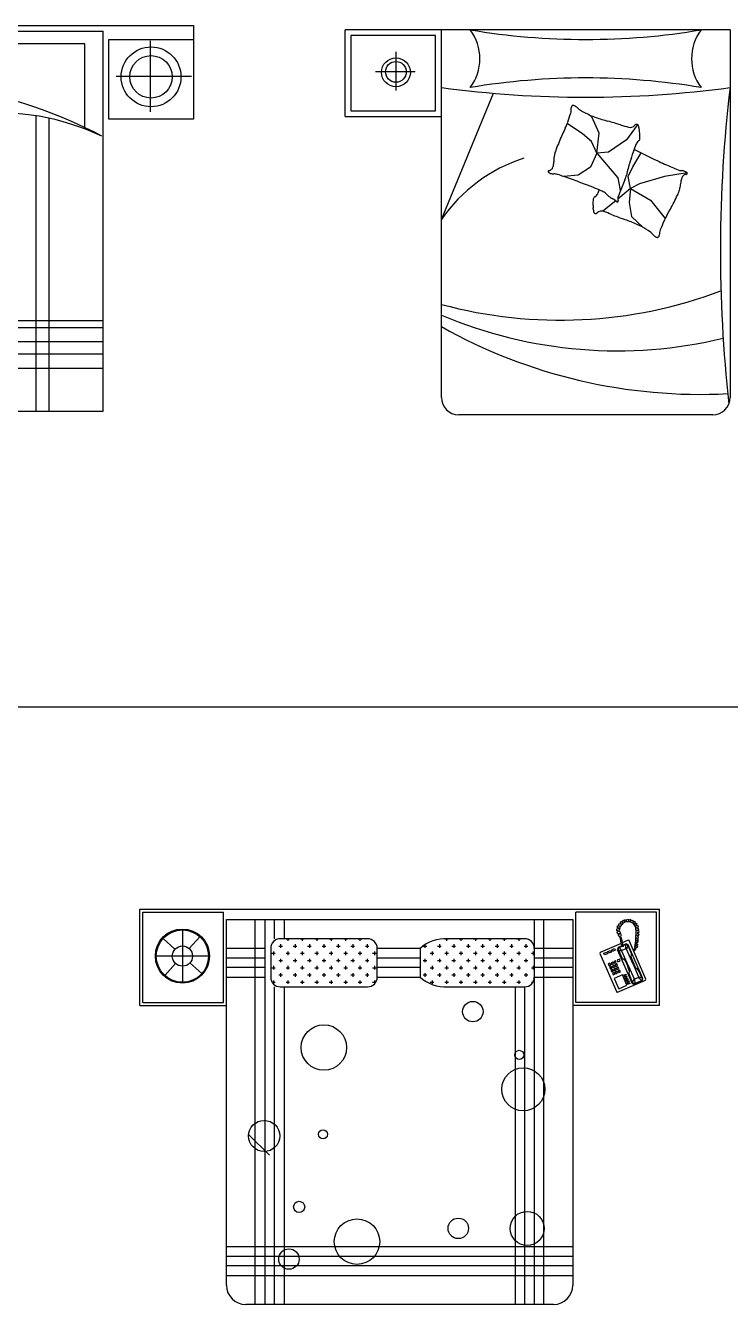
# Model space of a CAD drawing. Header units: inches. Extents: x 10.6 to 53.1, y 14.5 to 39.3.
# Drawn here: x 38.91 to 42.57, y 20.12 to 26.76 of the extents above; entities that cross this region are included whole.
import ezdxf

# ---------------------------------------------------------------- set-up
doc = ezdxf.new("R2010")
doc.units = ezdxf.units.IN
doc.header["$MEASUREMENT"] = 0
for name, color, linetype in [('02', 2, 'Continuous'), ('1', 1, 'Continuous'), ('4', 4, 'Continuous'), ('8', 8, 'Continuous')]:
    doc.layers.add(name, color=color, linetype=linetype)

msp = doc.modelspace()

# ---------------------------------------------------------------- hatches: boundary and pattern name
at = {"layer": '8'}
h = msp.add_hatch(dxfattribs=at)
h.set_pattern_fill('CROSS', color=256, scale=0.15, angle=360, style=0)
h.set_pattern_definition([(360, (23.801512, 40.57902), (0.0375, -0.0375), [0.01875, -0.05625]), (270, (23.810887, 40.588396), (-0.0375, -0.0375), [0.01875, -0.05625])])
h.paths.add_polyline_path([(40.7381, 21.8173), (40.7381, 21.9673, 0.414214), (40.6881, 22.0173), (40.2345, 22.0173, 0.414214), (40.1845, 21.9673), (40.1845, 21.8173, 0.414214), (40.2345, 21.7673), (40.6881, 21.7673, 0.414214)])
h.paths.add_polyline_path([(41.1045, 22.0173, 0.19223), (40.9605, 21.9673), (40.9605, 21.8173, 0.19223), (41.1045, 21.7673), (41.5045, 21.7673, 0.414214), (41.5545, 21.8173), (41.5545, 21.9673, 0.414214), (41.5045, 22.0173)])

# ---------------------------------------------------------------- linework, layer by layer
at = {"layer": '02'}
for p, q in [((37.344, 26.7615), (39.7828, 26.7615)), ((37.8134, 26.7325), (39.3134, 26.7325)), ((39.3134, 24.7583), (39.3134, 26.7325)), ((39.7828, 26.7615), (39.7828, 26.2752)), ((40.5715, 26.2894), (40.5715, 26.7394)), ((42.5715, 26.7394), (40.5715, 26.7394)), ((41.0715, 24.8294), (41.0715, 26.7394)), ((42.5715, 26.7394), (42.5715, 24.8294)), ((39.3428, 26.6895), (39.7828, 26.6895)), ((39.3428, 26.2752), (39.3428, 26.6895)), ((40.6015, 26.7094), (40.6015, 26.3194)), ((41.0415, 26.7094), (40.6015, 26.7094)), ((41.0415, 26.3194), (41.0415, 26.7094)), ((40.8353, 26.6251), (40.8353, 26.4243)), ((40.9345, 26.5211), (40.729, 26.5211)), ((41.0715, 25.7536), (41.3419, 26.4098)), ((40.6015, 26.3194), (41.0415, 26.3194)), ((39.7828, 26.2752), (39.3428, 26.2752)), ((40.5715, 26.2894), (41.0715, 26.2894)), ((41.73, 26.2499), (41.7239, 26.2478)), ((41.8049, 26.1997), (41.73, 26.2499)), ((41.8537, 26.2866), (41.8358, 26.2995)), ((41.8918, 26.2026), (41.8537, 26.2866)), ((41.852, 26.1589), (41.8049, 26.1997)), ((41.8787, 26.0989), (41.8918, 26.2026)), ((42.0891, 26.2442), (42.0335, 26.1682)), ((41.8787, 26.0989), (41.852, 26.1589)), ((42.0335, 26.1682), (41.9402, 26.1046)), ((41.8787, 26.0989), (41.8472, 26.0255)), ((41.9402, 26.1046), (41.8787, 26.0989)), ((41.8787, 26.0989), (41.9882, 25.9701)), ((42.0658, 26.0271), (42.1085, 26.0975)), ((41.782, 25.9845), (41.7078, 25.9772)), ((41.8472, 26.0255), (41.782, 25.9845)), ((42.0428, 25.9772), (42.0658, 26.0271)), ((42.3482, 25.9957), (42.2313, 25.9774)), ((42.0543, 25.9142), (41.9877, 25.8601)), ((41.9882, 25.9701), (41.9982, 25.9153)), ((41.9982, 25.9153), (42.0007, 25.9021)), ((42.0249, 25.9597), (42.0047, 25.9085)), ((42.0543, 25.9142), (42.0428, 25.9772)), ((42.0543, 25.9142), (42.047, 25.8419)), ((42.1006, 25.9392), (42.0543, 25.9142)), ((42.0543, 25.9142), (42.1581, 25.8544)), ((42.2313, 25.9774), (42.1006, 25.9392)), ((41.9773, 25.8516), (41.9103, 25.7972)), ((42.0047, 25.9085), (41.9891, 25.869)), ((42.1581, 25.8544), (42.2341, 25.759)), ((42.047, 25.8419), (42.06, 25.7701)), ((42.06, 25.7701), (42.1207, 25.7119)), ((37.8134, 24.7583), (39.3134, 24.7583)), ((42.4815, 24.7394), (41.1615, 24.7394)), ((39.5045, 22.1711), (42.2045, 22.1711)), ((39.5045, 21.6711), (39.5045, 22.1711)), ((39.5195, 21.6861), (39.5195, 22.1561)), ((39.5195, 22.1561), (39.9395, 22.1561)), ((39.9395, 21.6861), (39.9395, 22.1561)), ((41.7695, 21.6861), (41.7695, 22.1561)), ((42.1895, 22.1561), (41.7695, 22.1561)), ((42.1895, 21.6861), (42.1895, 22.1561)), ((42.2045, 21.6711), (42.2045, 22.1711)), ((39.7257, 22.0629), (39.7257, 21.7914)), ((39.9545, 22.1173), (41.7545, 22.1173)), ((39.9545, 20.2173), (39.9545, 22.1173)), ((41.7545, 22.1173), (41.7545, 20.2173)), ((39.6867, 21.9624), (39.6251, 22.0183)), ((39.761, 21.9661), (39.8169, 22.0277)), ((40.6941, 22.017), (40.2285, 22.017)), ((40.6366, 22.017), (40.6362, 22.0173)), ((41.5104, 22.017), (41.0985, 22.017)), ((39.8614, 21.9271), (39.5899, 21.9271)), ((39.6904, 21.8882), (39.6345, 21.8266)), ((39.7646, 21.8918), (39.8262, 21.836)), ((39.5045, 21.6711), (39.9545, 21.6711)), ((39.5195, 21.6861), (39.9395, 21.6861)), ((42.2045, 21.6711), (41.7545, 21.6711)), ((42.1895, 21.6861), (41.7695, 21.6861)), ((40.1779, 20.892), (40.0698, 21.0001)), ((41.6045, 20.7654), (41.6029, 20.767)), ((41.6545, 20.1173), (40.0545, 20.1173))]:
    msp.add_line(p, q, dxfattribs=at)
for points in [[(40.1045, 20.1173), (40.1045, 22.1173)], [(40.1545, 22.1173), (40.1545, 20.1173)], [(40.2045, 22.0173), (40.2045, 22.1173)], [(40.2545, 22.1173), (40.2545, 22.0173)], [(41.5545, 22.1173), (41.5545, 20.1173)], [(41.6045, 20.1173), (41.6045, 22.1173)], [(40.1545, 21.9673), (39.9545, 21.9673)], [(40.9605, 21.9673), (40.7381, 21.9673)], [(41.7545, 21.9673), (41.5545, 21.9673)], [(39.9545, 21.9173), (40.1545, 21.9173)], [(40.1545, 21.8673), (39.9545, 21.8673)], [(40.7381, 21.9173), (40.9605, 21.9173)], [(40.9605, 21.8673), (40.7381, 21.8673)], [(41.5545, 21.9173), (41.7545, 21.9173)], [(41.7545, 21.8673), (41.5545, 21.8673)], [(39.9545, 21.8173), (40.1545, 21.8173)], [(40.7381, 21.8173), (40.9605, 21.8173)], [(41.5545, 21.8173), (41.7545, 21.8173)], [(40.2045, 20.1173), (40.2045, 21.7673)], [(40.2545, 21.7673), (40.2545, 20.1173)], [(41.4545, 21.7673), (41.4545, 20.1173)], [(41.5045, 20.1173), (41.5045, 21.7673)], [(41.7545, 20.4173), (39.9545, 20.4173)], [(39.9545, 20.3673), (41.7545, 20.3673)], [(41.7545, 20.3173), (39.9545, 20.3173)], [(39.9545, 20.2673), (41.7545, 20.2673)]]:
    msp.add_lwpolyline(points, dxfattribs=at)
for centre, radius in [((40.8353, 26.5186), 0.075), ((40.8353, 26.5211), 0.054), ((39.7257, 21.9271), 0.1407), ((39.7257, 21.9271), 0.1357), ((39.7257, 21.9271), 0.0525), ((41.2349, 21.6385), 0.053), ((40.4609, 21.452), 0.118), ((41.4759, 21.414), 0.0235), ((41.4969, 21.235), 0.112), ((40.1504, 20.9925), 0.081), ((40.4564, 21.0015), 0.0235), ((40.3324, 20.624), 0.029), ((41.5174, 20.512), 0.0885), ((40.6329, 20.4435), 0.118), ((41.1594, 20.5125), 0.053), ((40.2794, 20.353), 0.053)]:
    msp.add_circle(centre, radius, dxfattribs=at)
for centre, radius, start, end in [((41.8215, 30.3144), 3.625, 260.47272, 279.52728), ((41.0215, 26.5894), 0.25, 323.1301, 36.8699), ((42.6215, 26.5894), 0.25, 143.1301, 216.8699), ((41.8215, 22.8644), 3.625, 80.47272, 99.52728), ((41.8215, 32.0394), 5.65, 262.37185, 277.62815), ((49.7715, 25.5894), 7.25, 173.26708, 186.28318), ((41.6782, 26.3265), 0.0684, 342.55299, 5.71117), ((41.7614, 26.3348), 0.0152, 135.25845, 185.71117), ((41.7543, 26.3418), 0.00525, 77.91155, 135.25845), ((41.7458, 26.3019), 0.0461, 59.26004, 77.91155), ((41.7416, 26.2949), 0.0542, 42.83169, 59.26004), ((41.8232, 26.3705), 0.057, 222.83169, 238.84503), ((41.9951, 26.6548), 0.3892, 238.84503, 246.96844), ((41.2696, 26.4412), 0.4938, 334.4567, 336.92793), ((41.5741, 26.3115), 0.1627, 336.92793, 341.39296), ((39.4446, 27.0285), 2.4097, 341.39296, 342.55299), ((42.0636, 26.8161), 0.5646, 246.96844, 253.71189), ((43.3877, 31.3474), 5.2853, 253.71189, 254.06803), ((40.4206, 20.9534), 5.5239, 73.71967, 74.06803), ((41.4574, 24.5037), 1.8253, 72.63446, 73.71967), ((42.8391, 28.9218), 2.8038, 252.63446, 253.51005), ((42.0859, 26.2359), 0.0115, 7.4062, 139.4653), ((43.3545, 25.4537), 1.8133, 155.87824, 158.45529), ((43.0613, 25.585), 1.492, 154.4567, 155.87824), ((42.0524, 26.2645), 0.0325, 253.51005, 319.4653), ((42.0347, 26.2292), 0.0631, 2.09241, 7.4062), ((42.1387, 26.233), 0.0409, 182.09241, 188.69107), ((42.4405, 26.2792), 0.3463, 188.69107, 190.00351), ((41.5107, 26.1151), 0.5979, 9.00472, 10.00351), ((41.9067, 26.1779), 0.197, 2.69737, 9.00472), ((42.0334, 26.1839), 0.0701, 352.11338, 2.69737), ((41.8334, 26.0543), 0.1779, 158.45529, 166.68918), ((42.9299, 25.8119), 0.9102, 158.63603, 161.27266), ((42.1306, 26.2074), 0.1055, 236.95643, 242.82828), ((42.1209, 26.1284), 0.0415, 128.17063, 158.63603), ((43.3826, 28.6464), 2.8471, 242.82828, 245.30343), ((42.0826, 26.1771), 0.0205, 308.17063, 352.11338), ((41.7559, 25.2816), 0.8313, 107.95911, 145.40306), ((41.3412, 26.0981), 0.3187, 347.43362, 351.52132), ((41.4827, 26.077), 0.1756, 351.52132, 0.31616), ((41.7316, 26.0783), 0.0733, 166.68918, 180.31616), ((43.4087, 25.6455), 1.417, 163.30816, 166.15578), ((43.5141, 25.6138), 1.5271, 161.27266, 163.30816), ((44.1198, 30.2496), 4.6117, 245.30343, 246.34848), ((41.6316, 26.0028), 0.0057, 87.19487, 226.60481), ((41.6492, 26.0239), 0.0319, 226.66733, 250.9609), ((41.6325, 26.0213), 0.0128, 267.19487, 310.2083), ((41.6566, 26.0452), 0.0544, 250.9609, 269.20108), ((41.5957, 26.0649), 0.0698, 310.2083, 317.88707), ((41.6372, 26.0273), 0.0138, 317.88707, 335.1866), ((41.6174, 26.0365), 0.0356, 335.1866, 347.43362), ((41.6548, 25.9191), 0.0717, 73.32261, 89.20108), ((41.4579, 25.2618), 0.7578, 70.74436, 73.32261), ((41.8445, 26.031), 0.194, 338.45529, 346.15578), ((42.5737, 26.7194), 0.7578, 246.34848, 248.92673), ((42.327, 26.0792), 0.0717, 248.92673, 264.8052), ((42.3156, 25.9536), 0.0544, 66.56502, 84.8052), ((42.3363, 25.9699), 0.0138, 133.49119, 150.79072), ((42.3748, 25.9293), 0.0698, 125.81242, 133.49119), ((42.3415, 25.9755), 0.0128, 82.79899, 125.81242), ((42.3246, 25.9743), 0.0319, 42.27145, 66.56502), ((42.3438, 25.9939), 0.0057, 262.79899, 42.21637), ((40.1869, 21.6235), 4.6117, 69.69931, 70.74436), ((40.7992, 23.2785), 2.8471, 67.22416, 69.69931), ((42.2382, 25.9263), 0.0733, 342.2933, 355.92028), ((42.4865, 25.9086), 0.1756, 167.12544, 175.92028), ((42.626, 25.8767), 0.3187, 163.03774, 167.12544), ((42.3553, 25.9593), 0.0356, 150.79072, 163.03774), ((42.0561, 25.8404), 0.197, 178.30148, 184.60884), ((41.9292, 25.8442), 0.0701, 167.7175, 178.30148), ((41.8807, 25.8548), 0.0205, 123.77475, 167.7175), ((41.8463, 25.9062), 0.0415, 303.77475, 334.24015), ((41.0639, 26.2838), 0.9102, 334.24015, 335.5646), ((41.8605, 25.8063), 0.1055, 54.34138, 67.22416), ((41.887, 25.8433), 0.0601, 41.70798, 54.34138), ((41.98, 25.9261), 0.0645, 221.70798, 233.89817), ((42.0377, 26.0052), 0.1624, 233.89817, 241.10051), ((41.8737, 25.7081), 0.177, 54.20205, 61.10051), ((41.9592, 25.8267), 0.0307, 41.96049, 54.20205), ((41.9883, 25.8528), 0.00833, 221.96049, 245.59974), ((41.9866, 25.8491), 0.00422, 245.59974, 29.03307), ((42.0085, 25.8613), 0.0209, 158.45529, 209.03307), ((40.668, 26.6735), 1.8133, 331.48235, 334.05941), ((42.1386, 25.9581), 0.1779, 334.05941, 342.2933), ((42.4557, 25.8727), 0.5979, 184.60884, 185.60763), ((41.516, 25.7804), 0.3463, 4.29519, 5.60763), ((41.8205, 25.8033), 0.0409, 357.69653, 4.29519), ((41.9244, 25.7991), 0.0631, 177.69653, 183.01031), ((41.873, 25.7964), 0.0115, 183.01031, 315.06942), ((41.9041, 25.7653), 0.0325, 69.11417, 135.06942), ((40.9161, 23.1761), 2.8038, 68.23858, 69.11417), ((42.6323, 27.4753), 1.8253, 248.23858, 249.32379), ((40.9503, 26.5201), 1.492, 330.06081, 331.48235), ((43.9382, 30.9357), 5.5239, 249.32379, 249.67215), ((40.1832, 20.7996), 5.2853, 69.31601, 69.67215), ((41.8506, 25.2161), 0.5646, 62.57256, 69.31601), ((41.9314, 25.3717), 0.3892, 54.44915, 62.57256), ((44.4457, 24.8036), 2.4097, 156.99708, 158.15711), ((42.3774, 25.6817), 0.1627, 152.53205, 156.99708), ((42.6711, 25.529), 0.4938, 150.06081, 152.53205), ((42.1246, 25.642), 0.057, 38.43581, 54.44915), ((42.2117, 25.7112), 0.0542, 218.43581, 234.86416), ((42.207, 25.7045), 0.0461, 234.86416, 253.51567), ((42.1954, 25.6654), 0.00525, 253.51567, 310.86257), ((42.1889, 25.6729), 0.0152, 310.86257, 1.31528), ((42.2724, 25.6748), 0.0684, 158.15711, 181.31528), ((41.6891, 27.597), 2.366, 254.86971, 290.676), ((41.985, 27.4115), 2.3397, 247.01866, 283.61151), ((42.4178, 27.5977), 2.7522, 240.716, 272.95058), ((41.1615, 24.8294), 0.09, 180, 270), ((42.4815, 24.8294), 0.09, 270, 0), ((40.0545, 20.2173), 0.1, 180, 270), ((41.6545, 20.2173), 0.1, 270, 0)]:
    msp.add_arc(centre, radius, start, end, dxfattribs=at)
at = {"layer": '1'}
msp.add_line((32.4498, 23.2217), (52.776, 23.2217), dxfattribs=at)
at = {"layer": '4'}
for p, q in [((39.2183, 26.6664), (37.9157, 26.6664)), ((39.2183, 26.2315), (39.2183, 26.6664)), ((39.5581, 26.6825), (39.5581, 26.3126)), ((39.7727, 26.4961), (39.3817, 26.4961)), ((38.9661, 24.7583), (38.9661, 26.2927)), ((39.0335, 24.7583), (39.0335, 26.28)), ((37.8134, 25.2297), (39.3134, 25.2297)), ((37.8134, 25.1926), (39.3134, 25.1926)), ((37.8134, 25.1207), (39.3134, 25.1207)), ((37.8134, 25.0556), (39.3134, 25.0556)), ((37.8134, 24.9813), (39.3134, 24.9813)), ((41.9825, 22.0603), (41.9833, 22.0687)), ((41.9935, 22.0574), (41.9825, 22.0603)), ((41.9833, 22.0687), (41.9929, 22.0708)), ((41.9852, 22.0773), (41.9873, 22.0845)), ((41.9929, 22.0708), (41.9852, 22.0773)), ((41.9873, 22.0845), (41.9963, 22.0825)), ((41.9916, 22.0899), (41.9957, 22.0959)), ((41.9963, 22.0825), (41.9916, 22.0899)), ((42, 22.0802), (41.995, 22.0612)), ((41.995, 22.0612), (42.0017, 22.042)), ((41.9957, 22.0959), (42.0053, 22.0931)), ((42.012, 22.0953), (42, 22.0802)), ((42.0002, 22.1024), (42.0056, 22.1069)), ((42.0053, 22.0931), (42.0002, 22.1024)), ((42.0056, 22.1069), (42.0129, 22.1006)), ((42.0291, 22.1045), (42.012, 22.0953)), ((42.0129, 22.1101), (42.0177, 22.1129)), ((42.0129, 22.1006), (42.0129, 22.1101)), ((42.0177, 22.1129), (42.0235, 22.1052)), ((42.0226, 22.1161), (42.0288, 22.117)), ((42.0235, 22.1052), (42.0226, 22.1161)), ((42.0288, 22.117), (42.0326, 22.1092)), ((42.0493, 22.1046), (42.0291, 22.1045)), ((42.0326, 22.1092), (42.0368, 22.1181)), ((42.0368, 22.1181), (42.0425, 22.1178)), ((42.0425, 22.1178), (42.0455, 22.1085)), ((42.0455, 22.1085), (42.0484, 22.1189)), ((42.0484, 22.1189), (42.0549, 22.1168)), ((42.0678, 22.0976), (42.0493, 22.1046)), ((42.0549, 22.1168), (42.0548, 22.1073)), ((42.0548, 22.1073), (42.0615, 22.1145)), ((42.0615, 22.1145), (42.0669, 22.1126)), ((42.0669, 22.1126), (42.0662, 22.1029)), ((42.0662, 22.1029), (42.0736, 22.1092)), ((42.0816, 22.0773), (42.0678, 22.0976)), ((42.0736, 22.1092), (42.0785, 22.1044)), ((42.0785, 22.1044), (42.075, 22.0933)), ((42.075, 22.0933), (42.084, 22.0976)), ((42.084, 22.0454), (42.0816, 22.0773)), ((42.0877, 22.0922), (42.082, 22.0845)), ((42.082, 22.0845), (42.0923, 22.0858)), ((42.084, 22.0976), (42.0877, 22.0922)), ((42.094, 22.0778), (42.0861, 22.0743)), ((42.0861, 22.0743), (42.0948, 22.0711)), ((42.0957, 22.0635), (42.0862, 22.0597)), ((42.0862, 22.0597), (42.0961, 22.0601)), ((42.0923, 22.0858), (42.094, 22.0778)), ((42.0948, 22.0711), (42.0957, 22.0635)), ((42.0961, 22.0601), (42.0973, 22.0501)), ((42.0062, 21.993), (41.8972, 21.9454)), ((41.9845, 22.0524), (41.9935, 22.0574)), ((41.9874, 22.0442), (41.9845, 22.0524)), ((41.9978, 22.0428), (41.9874, 22.0442)), ((41.9899, 22.0376), (41.9978, 22.0428)), ((41.9936, 22.0308), (41.9899, 22.0376)), ((41.9983, 22.029), (41.9936, 22.0308)), ((41.9981, 22.0268), (41.9983, 22.029)), ((42.0018, 22.0193), (41.9981, 22.0268)), ((42.0017, 22.042), (42.0058, 22.0358)), ((42.0043, 22.0039), (42.0018, 22.0193)), ((42.0058, 22.0358), (42.0022, 22.0296)), ((42.0022, 22.0296), (42.0058, 22.0221)), ((42.0072, 21.9876), (42.0043, 22.0039)), ((42.0058, 22.0221), (42.008, 22.0146)), ((42.008, 22.0146), (42.0105, 21.9992)), ((42.0105, 21.9992), (42.0126, 21.9889)), ((42.0427, 22.009), (42.0113, 21.9953)), ((42.0469, 22.0073), (42.0427, 22.009)), ((42.1346, 21.8066), (42.0469, 22.0073)), ((42.0788, 21.9859), (42.0812, 22.0059)), ((42.0812, 22.0059), (42.0822, 22.0207)), ((42.082, 22.0242), (42.084, 22.0454)), ((42.084, 22.0222), (42.082, 22.0242)), ((42.0822, 22.0207), (42.084, 22.0222)), ((42.0924, 21.9971), (42.0828, 21.9961)), ((42.0828, 21.9961), (42.0912, 21.9896)), ((42.0931, 22.0069), (42.0836, 22.007)), ((42.0836, 22.007), (42.0927, 22.0029)), ((42.0941, 22.0199), (42.0849, 22.0191)), ((42.0849, 22.0191), (42.0932, 22.0147)), ((42.096, 22.0348), (42.0867, 22.0336)), ((42.0867, 22.0336), (42.0946, 22.0275)), ((42.0973, 22.0501), (42.0881, 22.0472)), ((42.0881, 22.0472), (42.0971, 22.0409)), ((42.0927, 22.0029), (42.0924, 21.9971)), ((42.0932, 22.0147), (42.0931, 22.0069)), ((42.0946, 22.0275), (42.0941, 22.0199)), ((42.0971, 22.0409), (42.096, 22.0348)), ((41.8972, 21.9454), (41.8956, 21.9412)), ((41.8956, 21.9412), (41.9833, 21.7405)), ((41.9162, 21.9416), (41.9308, 21.9479)), ((41.92, 21.9328), (41.9162, 21.9416)), ((41.9346, 21.9392), (41.92, 21.9328)), ((41.9308, 21.9479), (41.9346, 21.9392)), ((41.9366, 21.9505), (41.9511, 21.9568)), ((41.9404, 21.9417), (41.9366, 21.9505)), ((41.9549, 21.9481), (41.9404, 21.9417)), ((41.9511, 21.9568), (41.9549, 21.9481)), ((41.9569, 21.9594), (41.9715, 21.9657)), ((41.9608, 21.9506), (41.9569, 21.9594)), ((41.9753, 21.957), (41.9608, 21.9506)), ((41.9715, 21.9657), (41.9753, 21.957)), ((41.9896, 21.9719), (41.9855, 21.9614)), ((41.9855, 21.9614), (42.0624, 21.7854)), ((42.01, 21.9808), (41.9896, 21.9719)), ((41.9946, 21.9723), (41.99, 21.9669)), ((41.99, 21.9669), (41.9911, 21.9604)), ((41.9911, 21.9604), (42.0083, 21.9212)), ((41.9911, 21.9604), (42.0099, 21.9531)), ((41.9946, 21.9723), (42.0107, 21.9794)), ((42.0101, 21.9566), (41.9946, 21.9723)), ((42.0125, 21.975), (42.0072, 21.9876)), ((42.0099, 21.9531), (42.0101, 21.9566)), ((42.0443, 21.8745), (42.0099, 21.9531)), ((42.0305, 21.9655), (42.0101, 21.9566)), ((42.0169, 21.9769), (42.0125, 21.975)), ((42.0126, 21.9889), (42.0169, 21.9769)), ((42.0318, 21.9903), (42.0147, 21.9829)), ((42.0153, 21.9814), (42.0295, 21.9876)), ((42.0295, 21.9876), (42.0366, 21.9872)), ((42.0305, 21.9655), (42.0295, 21.9876)), ((42.0332, 21.9632), (42.0305, 21.9655)), ((42.0429, 21.9848), (42.0318, 21.9903)), ((42.0406, 21.9821), (42.0332, 21.9632)), ((42.0675, 21.8847), (42.0332, 21.9632)), ((42.0366, 21.9872), (42.0406, 21.9821)), ((42.0406, 21.9821), (42.0577, 21.9428)), ((42.1191, 21.8102), (42.0429, 21.9848)), ((42.058, 21.9342), (42.0568, 21.9251)), ((42.0577, 21.9428), (42.058, 21.9342)), ((42.0685, 21.9579), (42.0733, 21.9614)), ((42.0781, 21.9579), (42.0704, 21.9535)), ((42.0733, 21.9614), (42.0756, 21.9652)), ((42.0756, 21.9652), (42.0782, 21.9695)), ((42.0773, 21.9748), (42.0788, 21.9859)), ((42.0822, 21.9734), (42.0773, 21.9748)), ((42.0807, 21.9615), (42.0781, 21.9579)), ((42.0782, 21.9695), (42.0792, 21.9721)), ((42.0792, 21.9721), (42.0822, 21.9734)), ((42.0824, 21.9689), (42.0807, 21.9615)), ((42.0908, 21.9841), (42.0821, 21.9831)), ((42.0821, 21.9831), (42.0901, 21.9775)), ((42.0875, 21.9715), (42.0824, 21.9689)), ((42.0904, 21.9738), (42.0875, 21.9715)), ((42.0901, 21.9775), (42.0904, 21.9738)), ((42.0912, 21.9896), (42.0908, 21.9841)), ((41.9476, 21.8895), (41.9389, 21.8857)), ((41.9389, 21.8857), (41.9427, 21.8769)), ((41.9427, 21.8769), (41.9515, 21.8807)), ((41.9546, 21.8735), (41.9459, 21.8697)), ((41.9459, 21.8697), (41.9497, 21.8609)), ((41.9515, 21.8807), (41.9476, 21.8895)), ((41.9497, 21.8609), (41.9584, 21.8647)), ((41.9622, 21.8958), (41.9535, 21.892)), ((41.9535, 21.892), (41.9573, 21.8833)), ((41.9584, 21.8647), (41.9546, 21.8735)), ((41.9573, 21.8833), (41.966, 21.8871)), ((41.9692, 21.8798), (41.9605, 21.876)), ((41.9605, 21.876), (41.9643, 21.8673)), ((41.966, 21.8871), (41.9622, 21.8958)), ((41.9643, 21.8673), (41.973, 21.8711)), ((41.9762, 21.8638), (41.9674, 21.86)), ((41.9674, 21.86), (41.9713, 21.8513)), ((41.9767, 21.9022), (41.968, 21.8984)), ((41.968, 21.8984), (41.9718, 21.8896)), ((41.973, 21.8711), (41.9692, 21.8798)), ((41.9718, 21.8896), (41.9805, 21.8935)), ((41.9837, 21.8862), (41.975, 21.8824)), ((41.975, 21.8824), (41.9788, 21.8736)), ((41.98, 21.8551), (41.9762, 21.8638)), ((41.9805, 21.8935), (41.9767, 21.9022)), ((41.9788, 21.8736), (41.9875, 21.8775)), ((41.9907, 21.8702), (41.982, 21.8664)), ((41.982, 21.8664), (41.9858, 21.8576)), ((41.9875, 21.8775), (41.9837, 21.8862)), ((41.9971, 21.9111), (41.9855, 21.906)), ((41.9855, 21.906), (41.9893, 21.8973)), ((41.9858, 21.8576), (41.9945, 21.8614)), ((41.9893, 21.8973), (42.0009, 21.9024)), ((41.9945, 21.8614), (41.9907, 21.8702)), ((42.0009, 21.9024), (41.9971, 21.9111)), ((42.0083, 21.9212), (42.0144, 21.9152)), ((42.0144, 21.9152), (42.0219, 21.9098)), ((42.0219, 21.9098), (42.0278, 21.9002)), ((42.0278, 21.9002), (42.0399, 21.8726)), ((42.0463, 21.8581), (42.0399, 21.8726)), ((42.0443, 21.8745), (42.0729, 21.8091)), ((42.0568, 21.9251), (42.0598, 21.9142)), ((42.0598, 21.9142), (42.0719, 21.8866)), ((42.0675, 21.8847), (42.0961, 21.8192)), ((42.0783, 21.872), (42.0719, 21.8866)), ((42.0842, 21.8625), (42.0783, 21.872)), ((42.0917, 21.8571), (42.0842, 21.8625)), ((41.9616, 21.8575), (41.9529, 21.8536)), ((41.9529, 21.8536), (41.9567, 21.8449)), ((41.9567, 21.8449), (41.9654, 21.8487)), ((41.9686, 21.8415), (41.9599, 21.8376)), ((41.9599, 21.8376), (41.9637, 21.8289)), ((41.9654, 21.8487), (41.9616, 21.8575)), ((41.9637, 21.8289), (41.9724, 21.8327)), ((41.9724, 21.8327), (41.9686, 21.8415)), ((42.0121, 21.8293), (41.9699, 21.8108)), ((41.9699, 21.8108), (41.9934, 21.757)), ((41.9713, 21.8513), (41.98, 21.8551)), ((41.9832, 21.8478), (41.9744, 21.844)), ((41.9744, 21.844), (41.9783, 21.8353)), ((41.9783, 21.8353), (41.987, 21.8391)), ((41.987, 21.8391), (41.9832, 21.8478)), ((41.9875, 21.7388), (42.1329, 21.8024)), ((41.9977, 21.8542), (41.989, 21.8504)), ((41.989, 21.8504), (41.9928, 21.8416)), ((41.9928, 21.8416), (42.0015, 21.8454)), ((42.0015, 21.8454), (41.9977, 21.8542)), ((42.0356, 21.7754), (42.0121, 21.8293)), ((42.0177, 21.8283), (42.0293, 21.8333)), ((42.0196, 21.8239), (42.0177, 21.8283)), ((42.0312, 21.829), (42.0196, 21.8239)), ((42.0215, 21.8195), (42.0332, 21.8246)), ((42.0234, 21.8152), (42.0215, 21.8195)), ((42.0351, 21.8203), (42.0234, 21.8152)), ((42.0253, 21.8108), (42.037, 21.8159)), ((42.0272, 21.8064), (42.0253, 21.8108)), ((42.0389, 21.8115), (42.0272, 21.8064)), ((42.0291, 21.8021), (42.0408, 21.8072)), ((42.031, 21.7977), (42.0291, 21.8021)), ((42.0293, 21.8333), (42.0312, 21.829)), ((42.0427, 21.8028), (42.031, 21.7977)), ((42.033, 21.7933), (42.0446, 21.7984)), ((42.0349, 21.789), (42.033, 21.7933)), ((42.0332, 21.8246), (42.0351, 21.8203)), ((42.0465, 21.7941), (42.0349, 21.789)), ((42.037, 21.8159), (42.0389, 21.8115)), ((42.0408, 21.8072), (42.0427, 21.8028)), ((42.0446, 21.7984), (42.0465, 21.7941)), ((42.0492, 21.8472), (42.0463, 21.8581)), ((42.0481, 21.8381), (42.0492, 21.8472)), ((42.0483, 21.8295), (42.0481, 21.8381)), ((42.0655, 21.7902), (42.0483, 21.8295)), ((42.0655, 21.7902), (42.0729, 21.8091)), ((42.0714, 21.7807), (42.115, 21.7998)), ((42.0729, 21.8091), (42.0756, 21.8068)), ((42.096, 21.8157), (42.0756, 21.8068)), ((42.0756, 21.8068), (42.0766, 21.7847)), ((42.0766, 21.7847), (42.1115, 21.8)), ((42.0978, 21.8511), (42.0917, 21.8571)), ((42.0961, 21.8192), (42.096, 21.8157)), ((42.096, 21.8157), (42.1115, 21.8)), ((42.115, 21.8119), (42.0961, 21.8192)), ((42.115, 21.8119), (42.0978, 21.8511)), ((42.1115, 21.8), (42.116, 21.8054)), ((42.116, 21.8054), (42.115, 21.8119)), ((42.115, 21.7998), (42.1191, 21.8102)), ((42.1329, 21.8024), (42.1346, 21.8066)), ((41.9833, 21.7405), (41.9875, 21.7388)), ((41.9934, 21.757), (42.0356, 21.7754)), ((42.0368, 21.7846), (42.0484, 21.7897)), ((42.0387, 21.7803), (42.0368, 21.7846)), ((42.0503, 21.7853), (42.0387, 21.7803)), ((42.0484, 21.7897), (42.0503, 21.7853)), ((42.0624, 21.7854), (42.0714, 21.7807)), ((42.0695, 21.7851), (42.0655, 21.7902)), ((42.0766, 21.7847), (42.0695, 21.7851))]:
    msp.add_line(p, q, dxfattribs=at)
msp.add_lwpolyline([(40.2345, 21.7673), (40.6881, 21.7673, 0.414214), (40.7381, 21.8173), (40.7381, 21.9673, 0.414214), (40.6881, 22.0173), (40.2345, 22.0173, 0.414214), (40.1845, 21.9673), (40.1845, 21.8173, 0.414214)], format="xyb", close=True, dxfattribs=at)
msp.add_lwpolyline([(41.5545, 21.9673, 0.414214), (41.5045, 22.0173), (41.1045, 22.0173, 0.19223), (40.9605, 21.9673), (40.9605, 21.8173, 0.19223), (41.1045, 21.7673), (41.5045, 21.7673, 0.414214), (41.5545, 21.8173)], format="xyb", dxfattribs=at)
for radius in [0.1554, 0.11]:
    msp.add_circle((39.5628, 26.4952), radius, dxfattribs=at)
for centre, radius, start, end in [((38.1945, 24.1048), 2.3603, 61.86165, 99.29233), ((38.7714, 25.0674), 1.2406, 64.3897, 127.38592)]:
    msp.add_arc(centre, radius, start, end, dxfattribs=at)

doc.saveas('drawing.dxf')
